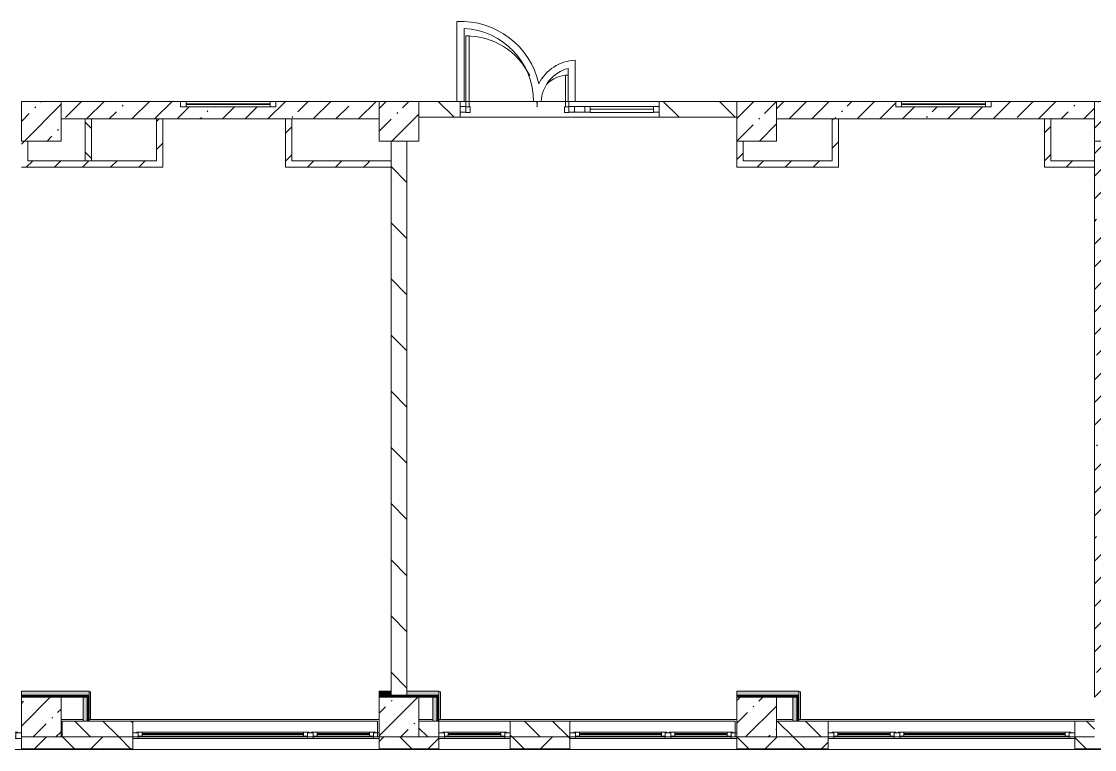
# Model space of a CAD drawing. Header units: millimetres. Extents: x 81566 to 292854, y -8553 to 29000.
# Drawn here: x 217754 to 231254, y -258 to 8906 of the extents above; entities that cross this region are included whole.
import ezdxf

# ---------------------------------------------------------------- set-up
doc = ezdxf.new("R2010")
doc.units = ezdxf.units.MM
for name, color, linetype, lineweight, true_color in [('A-DETL-GENF-4', 7, 'Continuous', 5, 0xaaaaaa), ('A-DOOR-4', 7, 'Continuous', 5, 0xaaaaaa), ('A-FLOR-1', 7, 'Continuous', 5, 0xaaaaaa), ('I-WALL-1', 7, 'Continuous', 5, 0xe7e7e7), ('I-WALL-2', 7, 'Continuous', 9, 0xe7e7e7), ('I-WALL-5', 7, 'Continuous', 5, 0x787878)]:
    doc.layers.add(name, color=color, linetype=linetype, lineweight=lineweight, true_color=true_color)
for name, color, linetype, lineweight in [('A-GLAZ-3', 7, 'Continuous', 5), ('A-GLAZ-CURT-2', 7, 'Continuous', 5), ('A-GLAZ-CWMG-2', 7, 'Continuous', 5), ('A-WALL', 7, 'Continuous', 9), ('A-WALL-4', 7, 'Continuous', 5), ('I-WALL-4', 7, 'Continuous', 5), ('S-COLS-1', 7, 'Continuous', 5)]:
    doc.layers.add(name, color=color, linetype=linetype, lineweight=lineweight)
pattern_1 = [(45, (165843.58, 0), (-176.7767, 176.7767), [])]
pattern_2 = [(45, (165843.6, 0), (-285.1231, 285.1231), []), (45, (166128.7, 0), (-285.1231, 285.1231), [504.031, -100.806, 16.764, -84.042])]
pattern_3 = [(135, (165843.6, 0), (-353.5534, -353.5534), [])]
pattern_4 = [(135, (165843.58, 0), (-176.7767, -176.7767), [])]
pattern_5 = [(45, (165843.6, 0), (-530.33, 530.33), []), (135, (165843.6, 0), (-530.33, -530.33), [])]

# ---------------------------------------------------------------- blocks, each defined once
blk = doc.blocks.new('BSC_Колонна _Прямоугольная - 500х500-V289-2_2_3_птичка')
at = {"layer": 'S-COLS-1'}
h = blk.add_hatch(dxfattribs=at)
h.set_pattern_fill('FP_75', color=256, style=0, pattern_type=2)
h.set_pattern_definition([(45, (-52160, -7650), (-285.123, 285.123), []), (45, (-51874.88, -7650), (-285.123, 285.123), [504.031, -100.806, 16.764, -84.042])])
h.paths.add_polyline_path([(250, -250), (250, 250), (-250, 250), (-250, -250)])
for p, q in [((250, 250), (-250, 250)), ((-250, 250), (-250, -250)), ((250, -250), (250, 250)), ((-250, -250), (250, -250))]:
    blk.add_line(p, q, dxfattribs=at)
blk = doc.blocks.new('BSC_Колонна _Прямоугольная - 500х500-V290-2_2_3_птичка')
at = {"layer": 'S-COLS-1'}
h = blk.add_hatch(dxfattribs=at)
h.set_pattern_fill('FP_76', color=256, style=0, pattern_type=2)
h.set_pattern_definition([(45, (-61160, -7650), (-285.1231, 285.1231), []), (45, (-60874.88, -7650), (-285.123, 285.123), [504.031, -100.806, 16.764, -84.042])])
h.paths.add_polyline_path([(250, -250), (250, 250), (-250, 250), (-250, -250)])
for p, q in [((250, 250), (-250, 250)), ((-250, 250), (-250, -250)), ((250, -250), (250, 250)), ((-250, -250), (250, -250))]:
    blk.add_line(p, q, dxfattribs=at)
blk = doc.blocks.new('BSC_Колонна _Прямоугольная - 500х500-V296-2_2_3_птичка')
at = {"layer": 'S-COLS-1'}
h = blk.add_hatch(dxfattribs=at)
h.set_pattern_fill('FP_82', color=256, style=0, pattern_type=2)
h.set_pattern_definition([(45, (-52160, -150), (-285.123, 285.123), []), (45, (-51874.88, -150), (-285.123, 285.123), [504.031, -100.806, 16.764, -84.042])])
h.paths.add_polyline_path([(183, -250), (250, -250), (250, 250), (-250, 250), (-250, -250)])
for p, q in [((250, 250), (-250, 250)), ((-250, 250), (-250, -250)), ((250, -250), (250, 250)), ((-250, -250), (250, -250))]:
    blk.add_line(p, q, dxfattribs=at)
blk = doc.blocks.new('BSC_Колонна _Прямоугольная - 500х500-V297-2_2_3_птичка')
at = {"layer": 'S-COLS-1'}
h = blk.add_hatch(dxfattribs=at)
h.set_pattern_fill('FP_83', color=256, style=0, pattern_type=2)
h.set_pattern_definition([(45, (-61160, -150), (-285.123, 285.123), []), (45, (-60874.88, -150), (-285.123, 285.123), [504.031, -100.806, 16.764, -84.042])])
h.paths.add_polyline_path([(-250, -250), (250, -250), (250, 250), (-250, 250), (-250, -50)])
for p, q in [((250, 250), (-250, 250)), ((-250, 250), (-250, -250)), ((250, -250), (250, 250)), ((-250, -250), (250, -250))]:
    blk.add_line(p, q, dxfattribs=at)
blk = doc.blocks.new('BSC_Колонна _Прямоугольная - 500х500-V301-2_2_3_птичка')
at = {"layer": 'S-COLS-1'}
h = blk.add_hatch(dxfattribs=at)
h.set_pattern_fill('FP_87', color=256, style=0, pattern_type=2)
h.set_pattern_definition([(45, (-65660, -7650), (-285.1231, 285.1231), []), (45, (-65374.88, -7650), (-285.1231, 285.1231), [504.031, -100.806, 16.764, -84.042])])
h.paths.add_polyline_path([(-30, -250), (250, -250), (250, 250), (-250, 250), (-250, -250), (-163, -250)])
for p, q in [((250, 250), (-250, 250)), ((-250, 250), (-250, -250)), ((250, -250), (250, 250)), ((-250, -250), (250, -250))]:
    blk.add_line(p, q, dxfattribs=at)
blk = doc.blocks.new('BSC_Колонна _Прямоугольная - 500х500-V319-2_2_3_птичка')
at = {"layer": 'S-COLS-1'}
h = blk.add_hatch(dxfattribs=at)
h.set_pattern_fill('FP_110', color=256, style=0, pattern_type=2)
h.set_pattern_definition([(45, (-56660, -150), (-285.123, 285.123), []), (45, (-56374.88, -150), (-285.123, 285.123), [504.031, -100.806, 16.764, -84.042])])
h.paths.add_polyline_path([(-250, -250), (250, -250), (250, 250), (-250, 250), (-250, -50)])
for p, q in [((250, 250), (-250, 250)), ((-250, 250), (-250, -250)), ((250, -250), (250, 250)), ((-250, -250), (250, -250))]:
    blk.add_line(p, q, dxfattribs=at)
blk = doc.blocks.new('BSC_Колонна _Прямоугольная - 500х500-V320-2_2_3_птичка')
at = {"layer": 'S-COLS-1'}
h = blk.add_hatch(dxfattribs=at)
h.set_pattern_fill('FP_111', color=256, style=0, pattern_type=2)
h.set_pattern_definition([(45, (-56660, -7650), (-285.123, 285.123), []), (45, (-56374.88, -7650), (-285.123, 285.123), [504.031, -100.806, 16.764, -84.042])])
h.paths.add_polyline_path([(250, -250), (250, 250), (-250, 250), (-250, -250), (241, -250)])
for p, q in [((250, 250), (-250, 250)), ((-250, 250), (-250, -250)), ((250, -250), (250, 250)), ((-250, -250), (250, -250))]:
    blk.add_line(p, q, dxfattribs=at)
blk = doc.blocks.new('120_Окно_СКБ_2Ст - 120_Окно_СКБ_2Ст 3100х2500 _мал_створка слева_-22446080-2_2_3_птичка')
at = {"layer": 'A-GLAZ-3'}
for p, q in [((-1550, -127), (-1550, -57)), ((-1550, -57), (-1480, -57)), ((1550, -57), (-1550, -57)), ((-1480, -127), (-1550, -127)), ((-1550, -127), (-1500, -127)), ((-1480, -127), (-1500, -127)), ((-1500, -127), (-1500, -137)), ((-1480, -57), (-1480, -127)), ((650, -87), (-1480, -87)), ((-1480, -87), (-1480, -127)), ((-1430, -137), (-1430, -87)), ((-1430, -107), (600, -107)), ((600, -117), (-1430, -117)), ((600, -137), (600, -87)), ((650, -127), (650, -57)), ((650, -57), (720, -57)), ((650, -127), (650, -87)), ((720, -127), (650, -127)), ((670, -127), (650, -127)), ((670, -127), (700, -127)), ((670, -137), (670, -127)), ((720, -127), (700, -127)), ((700, -127), (700, -137)), ((720, -57), (720, -127)), ((1480, -87), (720, -87)), ((720, -87), (720, -127)), ((770, -137), (770, -87)), ((770, -107), (1430, -107)), ((1430, -117), (770, -117)), ((1430, -137), (1430, -87)), ((1480, -127), (1480, -57)), ((1480, -57), (1550, -57)), ((1480, -127), (1480, -87)), ((1550, -127), (1480, -127)), ((1500, -127), (1480, -127)), ((1500, -127), (1550, -127)), ((1500, -137), (1500, -127)), ((1550, -57), (1550, -127)), ((-1500, -137), (670, -137)), ((670, -137), (-1500, -137)), ((700, -137), (1500, -137)), ((1500, -137), (700, -137))]:
    blk.add_line(p, q, dxfattribs=at)
blk = doc.blocks.new('120_Окно_СКБ_1Ст - 120_Окно_СКБ_1Ст 900х2500_h_-20664874-2_2_3_птичка')
at = {"layer": 'A-GLAZ-3'}
for p, q in [((-450, -127), (-450, -57)), ((-450, -57), (-380, -57)), ((450, -57), (-450, -57)), ((-380, -127), (-450, -127)), ((-450, -127), (-400, -127)), ((-380, -127), (-400, -127)), ((-400, -127), (-400, -137)), ((-380, -57), (-380, -127)), ((380, -87), (-380, -87)), ((-380, -87), (-380, -127)), ((-330, -137), (-330, -87)), ((-330, -107), (330, -107)), ((330, -117), (-330, -117)), ((330, -137), (330, -87)), ((380, -127), (380, -57)), ((380, -57), (450, -57)), ((380, -127), (380, -87)), ((450, -127), (380, -127)), ((400, -127), (380, -127)), ((400, -127), (450, -127)), ((400, -137), (400, -127)), ((450, -57), (450, -127)), ((-400, -137), (400, -137)), ((400, -137), (-400, -137))]:
    blk.add_line(p, q, dxfattribs=at)
blk = doc.blocks.new('120_Окно_СКБ_2Ст - 120_Окно_СКБ_2Ст 2100х2500 _мал створка СЛЕВА_-22446485-2_2_3_птичка')
at = {"layer": 'A-GLAZ-3'}
for p, q in [((-1050, -127), (-1050, -57)), ((-1050, -57), (-980, -57)), ((1050, -57), (-1050, -57)), ((-980, -127), (-1050, -127)), ((-1050, -127), (-1000, -127)), ((-980, -127), (-1000, -127)), ((-1000, -127), (-1000, -137)), ((-980, -57), (-980, -127)), ((-220, -87), (-980, -87)), ((-980, -87), (-980, -127)), ((-930, -137), (-930, -87)), ((-930, -107), (-270, -107)), ((-270, -117), (-930, -117)), ((-270, -137), (-270, -87)), ((-220, -127), (-220, -57)), ((-220, -57), (-150, -57)), ((-220, -127), (-220, -87)), ((-150, -127), (-220, -127)), ((-200, -127), (-220, -127)), ((-200, -127), (-170, -127)), ((-200, -137), (-200, -127)), ((-150, -127), (-170, -127)), ((-170, -127), (-170, -137)), ((-150, -57), (-150, -127)), ((980, -87), (-150, -87)), ((-150, -87), (-150, -127)), ((-100, -137), (-100, -87)), ((-100, -107), (930, -107)), ((930, -117), (-100, -117)), ((930, -137), (930, -87)), ((980, -127), (980, -57)), ((980, -57), (1050, -57)), ((980, -127), (980, -87)), ((1050, -127), (980, -127)), ((1000, -127), (980, -127)), ((1000, -127), (1050, -127)), ((1000, -137), (1000, -127)), ((1050, -57), (1050, -127)), ((-1000, -137), (-200, -137)), ((-200, -137), (-1000, -137)), ((-170, -137), (1000, -137)), ((1000, -137), (-170, -137))]:
    blk.add_line(p, q, dxfattribs=at)
blk = doc.blocks.new('120_Окно_СКБ_2Ст - 120_Окно_СКБ_2Ст 3100х2500 _мал_ створка слева-2_-V329-2_2_3_птичка')
at = {"layer": 'A-GLAZ-3'}
for p, q in [((-1550, -127), (-1550, -57)), ((-1550, -57), (-1480, -57)), ((1550, -57), (-1550, -57)), ((-1480, -127), (-1550, -127)), ((-1550, -127), (-1500, -127)), ((-1480, -127), (-1500, -127)), ((-1500, -127), (-1500, -137)), ((-1480, -57), (-1480, -127)), ((-720, -87), (-1480, -87)), ((-1480, -87), (-1480, -127)), ((-1430, -137), (-1430, -87)), ((-1430, -107), (-770, -107)), ((-770, -117), (-1430, -117)), ((-770, -137), (-770, -87)), ((-720, -127), (-720, -57)), ((-720, -57), (-650, -57)), ((-720, -127), (-720, -87)), ((-650, -127), (-720, -127)), ((-700, -127), (-720, -127)), ((-700, -127), (-670, -127)), ((-700, -137), (-700, -127)), ((-650, -127), (-670, -127)), ((-670, -127), (-670, -137)), ((-650, -57), (-650, -127)), ((1480, -87), (-650, -87)), ((-650, -87), (-650, -127)), ((-600, -137), (-600, -87)), ((-600, -107), (1430, -107)), ((1430, -117), (-600, -117)), ((1430, -137), (1430, -87)), ((1480, -127), (1480, -57)), ((1480, -57), (1550, -57)), ((1480, -127), (1480, -87)), ((1550, -127), (1480, -127)), ((1500, -127), (1480, -127)), ((1500, -127), (1550, -127)), ((1500, -137), (1500, -127)), ((1550, -57), (1550, -127)), ((-1500, -137), (-700, -137)), ((-700, -137), (-1500, -137)), ((-670, -137), (1500, -137)), ((1500, -137), (-670, -137))]:
    blk.add_line(p, q, dxfattribs=at)
blk = doc.blocks.new('120_Окно_СКБ_2Ст - 120_Окно_СКБ_2Ст 3100х2500 _мал_ створка слева-2_-V330-2_2_3_птичка')
at = {"layer": 'A-GLAZ-3'}
for p, q in [((-1550, -127), (-1550, -57)), ((-1550, -57), (-1480, -57)), ((1550, -57), (-1550, -57)), ((-1480, -127), (-1550, -127)), ((-1550, -127), (-1500, -127)), ((-1480, -127), (-1500, -127)), ((-1500, -127), (-1500, -137)), ((-1480, -57), (-1480, -127)), ((-720, -87), (-1480, -87)), ((-1480, -87), (-1480, -127)), ((-1430, -137), (-1430, -87)), ((-1430, -107), (-770, -107)), ((-770, -117), (-1430, -117)), ((-770, -137), (-770, -87)), ((-720, -127), (-720, -57)), ((-720, -57), (-650, -57)), ((-720, -127), (-720, -87)), ((-650, -127), (-720, -127)), ((-700, -127), (-720, -127)), ((-700, -127), (-670, -127)), ((-700, -137), (-700, -127)), ((-650, -127), (-670, -127)), ((-670, -127), (-670, -137)), ((-650, -57), (-650, -127)), ((1480, -87), (-650, -87)), ((-650, -87), (-650, -127)), ((-600, -137), (-600, -87)), ((-600, -107), (1430, -107)), ((1430, -117), (-600, -117)), ((1430, -137), (1430, -87)), ((1480, -127), (1480, -57)), ((1480, -57), (1550, -57)), ((1480, -127), (1480, -87)), ((1550, -127), (1480, -127)), ((1500, -127), (1480, -127)), ((1500, -127), (1550, -127)), ((1500, -137), (1500, -127)), ((1550, -57), (1550, -127)), ((-1500, -137), (-700, -137)), ((-700, -137), (-1500, -137)), ((-670, -137), (1500, -137)), ((1500, -137), (-670, -137))]:
    blk.add_line(p, q, dxfattribs=at)
blk = doc.blocks.new('120_Окно_СКБ_1Ст - 120_Окно_СКБ_1Ст 400х1200 EI30-24228621-2_2_3_птичка')
at = {"layer": 'A-GLAZ-3'}
for p, q in [((-600, 40), (-600, 110)), ((-600, 110), (-530, 110)), ((600, 110), (-600, 110)), ((-530, 40), (-600, 40)), ((-600, 40), (600, 40)), ((-530, 110), (-530, 40)), ((530, 80), (-530, 80)), ((530, 70), (-530, 70)), ((530, 40), (530, 110)), ((530, 110), (600, 110)), ((600, 40), (530, 40)), ((600, 110), (600, 40))]:
    blk.add_line(p, q, dxfattribs=at)
blk = doc.blocks.new('Прямоугольный импост - 50 x 70 мм-31700031-2_2_3_птичка')
at = {"layer": 'A-GLAZ-CWMG-2'}
for p, q in [((-70, 35), (0, 35)), ((-70, -35), (-70, 35)), ((0, 35), (0, -35)), ((0, -35), (-70, -35))]:
    blk.add_line(p, q, dxfattribs=at)
blk = doc.blocks.new('Дверь_Витражная_остекление_ - ДВН_ДАО_Главный вход_1200 в свету-V445-2_2_3_птичка')
at = {"layer": 'A-DETL-GENF-4'}
for p, q in [((-607, 925), (-647, 925)), ((-647, 925), (-647, 35)), ((-607, 30), (-607, 925)), ((639, 430), (607, 430)), ((607, 430), (607, 30)), ((-647, 30), (-607, 30)), ((-592, 30), (-647, 30)), ((-592, -40), (-592, 30)), ((592, -40), (592, 30)), ((592, 30), (647, 30)), ((607, 30), (647, 30)), ((647, 35), (647, 100)), ((-647, -40), (-592, -40)), ((647, -40), (592, -40))]:
    blk.add_line(p, q, dxfattribs=at)
at = {"layer": 'A-DOOR-4'}
for p, q in [((-647, 925), (-647, 35)), ((647, 100), (647, 35))]:
    blk.add_line(p, q, dxfattribs=at)
for centre, radius, start, end in [((-647, 30), 895, 26.2405, 90), ((647, 30), 400, 91.3229, 133.9937), ((-647, 30), 895, 360, 4.3606), ((647, 30), 400, 170.1518, 180)]:
    blk.add_arc(centre, radius, start, end, dxfattribs=at)
blk = doc.blocks.new('Системная панель - Стемалит - 40мм-32257327-2_2_3_птичка')
at = {"layer": 'A-GLAZ-CURT-2'}
for p, q in [((65, 35), (-65, 35)), ((-65, 35), (-65, -35)), ((65, -35), (65, 35)), ((-65, -35), (65, -35))]:
    blk.add_line(p, q, dxfattribs=at)
blk = doc.blocks.new('Прямоугольный импост - 50 x 70 мм-31687886-2_2_3_птичка')
at = {"layer": 'A-GLAZ-CWMG-2'}
for p, q in [((-35, 35), (35, 35)), ((-35, -35), (-35, 35)), ((35, 35), (35, -35)), ((35, -35), (-35, -35))]:
    blk.add_line(p, q, dxfattribs=at)
blk = doc.blocks.new('Прямоугольный импост - 50 x 70 мм-31701779-2_2_3_птичка')
at = {"layer": 'A-GLAZ-CWMG-2'}
for p, q in [((0, 35), (-70, 35)), ((-70, 35), (-70, -35)), ((0, -35), (0, 35)), ((-70, -35), (0, -35))]:
    blk.add_line(p, q, dxfattribs=at)
blk = doc.blocks.new('Системная панель - Стекло - 40мм-V446-2_2_3_птичка')
at = {"layer": 'A-GLAZ-CURT-2'}
for p, q in [((397.5, 0), (-397.5, 0)), ((-397.5, 0), (-397.5, -40)), ((397.5, -40), (397.5, 0)), ((-397.5, -40), (397.5, -40))]:
    blk.add_line(p, q, dxfattribs=at)
blk = doc.blocks.new('Прямоугольный импост - 50 x 70 мм-31702100-2_2_3_птичка')
at = {"layer": 'A-GLAZ-CWMG-2'}
for p, q in [((-35, 35), (35, 35)), ((-35, -35), (-35, 35)), ((35, 35), (35, -35)), ((35, -35), (-35, -35))]:
    blk.add_line(p, q, dxfattribs=at)
blk = doc.blocks.new('Прямоугольный импост - 50 x 70 мм-31720914-2_2_3_птичка')
at = {"layer": 'A-GLAZ-CWMG-2'}
blk.add_line((6460, 7920), (5665, 7920), dxfattribs=at)

msp = doc.modelspace()

# ---------------------------------------------------------------- hatches: boundary and pattern name
at = {"layer": 'A-WALL-4'}
h = msp.add_hatch(dxfattribs=at)
h.set_pattern_fill('FP_100', color=256, style=0, pattern_type=2)
h.set_pattern_definition(pattern_4)
h.paths.add_polyline_path([(219098.5, -100), (219153.6, -100), (219153.6, 100), (218263.6, 100), (218263.6, -100)])
h = msp.add_hatch(dxfattribs=at)
h.set_pattern_fill('FP_100', color=256, style=0, pattern_type=2)
h.set_pattern_definition(pattern_4)
h.paths.add_polyline_path([(222753.6, -100), (223003.6, -100), (223003.6, 100), (222753.6, 100)])
h.paths.add_polyline_path([(224653.6, -100), (224653.6, 100), (223903.6, 100), (223903.6, -100), (224567.8, -100)])
h = msp.add_hatch(dxfattribs=at)
h.set_pattern_fill('FP_100', color=256, style=0, pattern_type=2)
h.set_pattern_definition(pattern_4)
h.paths.add_polyline_path([(231144.5, -100), (231253.6, -100), (231253.6, 100), (231003.6, 100), (231003.6, -100), (231138.9, -100)])
h.paths.add_polyline_path([(227302.5, -100), (227903.6, -100), (227903.6, 100), (227253.6, 100), (227253.6, -100)])
h = msp.add_hatch(dxfattribs=at)
h.set_pattern_fill('FP_101', color=256, style=0, pattern_type=2)
h.set_pattern_definition([(45, (165843.6, 0), (-353.5534, 353.5534), []), (135, (165843.6, 0), (-353.5534, -353.5534), [])])
h.paths.add_polyline_path([(241431.6, -250), (241543.6, -250), (241543.6, -100), (237403.6, -100), (237403.6, -250), (241323.6, -250)])
h.paths.add_polyline_path([(236503.6, -250), (236503.6, -100), (232903.6, -100), (232903.6, -250), (235506.5, -250)])
h.paths.add_polyline_path([(227302.5, -250), (227903.6, -250), (227903.6, -100), (226753.6, -100), (226753.6, -250)])
h.paths.add_polyline_path([(224653.6, -250), (224653.6, -100), (223903.6, -100), (223903.6, -250), (224567.8, -250)])
h.paths.add_polyline_path([(231003.6, -250), (232003.6, -250), (232003.6, -100), (231003.6, -100), (231003.6, -236)])
h.paths.add_polyline_path([(223003.6, -250), (223003.6, -100), (222253.6, -100), (222253.6, -250), (222744.7, -250)])
h.paths.add_polyline_path([(214653.6, -250), (214653.6, -100), (213253.6, -100), (213253.6, -250), (214540.7, -250)])
h.paths.add_polyline_path([(217753.6, -250), (219153.6, -250), (219153.6, -100), (217753.6, -100), (217753.6, -208.4)])
h.paths.add_polyline_path([(211153.6, -250), (211153.6, -100), (210779.9, -100), (210779.9, -250)])
h.paths.add_polyline_path([(209879.9, -250), (209879.9, -100), (208503.6, -100), (208503.6, -250), (209071.3, -250)])
h.paths.add_polyline_path([(205403.6, -250), (205403.6, -100), (203833.6, -100), (203833.6, -250), (204513.5, -250)])
h.paths.add_polyline_path([(201733.6, -250), (201733.6, -100), (200613.6, -100), (200613.6, -250), (201323.1, -250)])
h.paths.add_polyline_path([(199713.6, -250), (199713.6, -100), (198853.6, -100), (198853.6, -250), (199044.2, -250)])
h.paths.add_polyline_path([(196753.6, -250), (196753.6, -100), (195053.3, -100), (195053.3, -250), (196309.5, -250)])
h.paths.add_polyline_path([(187453.6, -250), (188553.6, -250), (188553.6, -100), (187453.6, -100), (187453.6, -145.3)])
h.paths.add_polyline_path([(192253.3, -250), (192253.3, -100), (190653.6, -100), (190653.6, -250), (192207.5, -250)])
h.paths.add_polyline_path([(182180.4, -250), (183103.6, -250), (183103.6, -100), (181953.6, -100), (181953.6, -250)])
h.paths.add_polyline_path([(184003.6, -250), (184653.6, -250), (184653.6, -100), (184003.6, -100), (184003.6, -138.1)])
h.paths.add_polyline_path([(165733.6, -250), (169573.6, -250), (169573.6, -100), (165583.6, -100), (165583.6, -250)])
h.paths.add_polyline_path([(170473.6, -250), (174403.6, -250), (174403.6, -100), (170473.6, -100), (170473.6, -109.9)])
h.paths.add_polyline_path([(178853.6, -250), (178853.6, -100), (177503.6, -100), (177503.6, -250), (178078.4, -250)])
at = {"layer": 'I-WALL-1'}
for points in [[(222254.1, 425), (222403.6, 425), (222403.6, 475), (222253.6, 475), (222253.6, 425)], [(218572.6, 100), (218578.6, 100), (218578.6, 400), (218528.6, 400), (218528.6, 100)]]:
    msp.add_hatch(color=256, dxfattribs=at).paths.add_polyline_path(points)
at = {"layer": 'I-WALL-2'}
for points in [[(218186.9, 425), (218603.6, 425), (218603.6, 475), (217753.6, 470), (217753.6, 425)], [(223003.6, 425), (223003.6, 475), (222603.6, 470), (222603.6, 425), (222991.1, 425)], [(227533.6, 425), (227533.6, 475), (226753.6, 470), (226753.6, 425), (227302.5, 425)], [(222928.6, 100), (222978.6, 100), (222978.6, 400), (222928.6, 400), (222928.6, 120)], [(227508.6, 100), (227508.6, 400), (227458.6, 400), (227458.6, 100)]]:
    msp.add_hatch(color=256, dxfattribs=at).paths.add_polyline_path(points)
at = {"layer": 'I-WALL-4'}
h = msp.add_hatch(dxfattribs=at)
h.set_pattern_fill('FP_97', color=256, style=0, pattern_type=2)
h.set_pattern_definition(pattern_2)
h.paths.add_polyline_path([(219533.6, 7680), (222253.6, 7680), (222253.6, 7900), (220953.6, 7900), (220953.6, 7830), (219753.6, 7830), (219753.6, 7900), (218253.6, 7900), (218253.6, 7680), (219453.6, 7680)])
h = msp.add_hatch(dxfattribs=at)
h.set_pattern_fill('FP_99', color=256, style=0, pattern_type=2)
h.set_pattern_definition(pattern_3)
h.paths.add_polyline_path([(225774.6, 7700), (226753.6, 7700), (226753.6, 7900), (225774.6, 7900), (225774.6, 7856.3)])
h.paths.add_polyline_path([(222753.6, 7700), (223274.6, 7700), (223274.6, 7900), (222753.6, 7900)])
h = msp.add_hatch(dxfattribs=at)
h.set_pattern_fill('FP_97', color=256, style=0, pattern_type=2)
h.set_pattern_definition(pattern_2)
h.paths.add_polyline_path([(228033.6, 7680), (231253.6, 7680), (231253.6, 7900), (229953.6, 7900), (229953.6, 7830), (228753.6, 7830), (228753.6, 7900), (227253.6, 7900), (227253.6, 7680), (227953.6, 7680)])
h = msp.add_hatch(dxfattribs=at)
h.set_pattern_fill('FP_102', color=256, style=0, pattern_type=2)
h.set_pattern_definition(pattern_1)
h.paths.add_polyline_path([(219533.6, 7070), (219533.6, 7680), (219453.6, 7680), (219453.6, 7070)])
h = msp.add_hatch(dxfattribs=at)
h.set_pattern_fill('FP_102', color=256, style=0, pattern_type=2)
h.set_pattern_definition(pattern_1)
h.paths.add_polyline_path([(221153.6, 7070), (221153.6, 7680), (221073.6, 7680), (221073.6, 7070)])
h = msp.add_hatch(dxfattribs=at)
h.set_pattern_fill('FP_102', color=256, style=0, pattern_type=2)
h.set_pattern_definition(pattern_1)
h.paths.add_polyline_path([(227989.5, 7150), (228033.6, 7150), (228033.6, 7680), (227953.6, 7674.5), (227953.6, 7150)])
h = msp.add_hatch(dxfattribs=at)
h.set_pattern_fill('FP_102', color=256, style=0, pattern_type=2)
h.set_pattern_definition(pattern_1)
h.paths.add_polyline_path([(230703.6, 7070), (230703.6, 7680), (230623.6, 7680), (230623.6, 7070), (230644.2, 7070)])
h = msp.add_hatch(dxfattribs=at)
h.set_pattern_fill('FP_102', color=256, style=0, pattern_type=2)
h.set_pattern_definition(pattern_1)
h.paths.add_polyline_path([(217753.6, 7150), (217833.6, 7150), (217833.6, 7400), (217753.6, 7400)])
h = msp.add_hatch(dxfattribs=at)
h.set_pattern_fill('FP_99', color=256, style=0, pattern_type=2)
h.set_pattern_definition(pattern_3)
h.paths.add_polyline_path([(222603.6, 425), (222603.6, 7400), (222403.6, 7400), (222403.6, 425)])
h = msp.add_hatch(dxfattribs=at)
h.set_pattern_fill('FP_102', color=256, style=0, pattern_type=2)
h.set_pattern_definition(pattern_1)
h.paths.add_polyline_path([(226753.6, 7150), (226833.6, 7150), (226833.6, 7400), (226753.6, 7400)])
h = msp.add_hatch(dxfattribs=at)
h.set_pattern_fill('FP_97', color=256, style=0, pattern_type=2)
h.set_pattern_definition(pattern_2)
h.paths.add_polyline_path([(231425.6, 400), (231473.6, 400), (231473.6, 7400), (231253.6, 7400), (231253.6, 400), (231417.2, 400)])
h = msp.add_hatch(dxfattribs=at)
h.set_pattern_fill('FP_102', color=256, style=0, pattern_type=2)
h.set_pattern_definition(pattern_1)
h.paths.add_polyline_path([(219453.6, 7070), (219453.6, 7150), (217753.6, 7150), (217753.6, 7070), (218623.6, 7070)])
h = msp.add_hatch(dxfattribs=at)
h.set_pattern_fill('FP_102', color=256, style=0, pattern_type=2)
h.set_pattern_definition(pattern_1)
h.paths.add_polyline_path([(222102.1, 7070), (222102.1, 7150), (221153.6, 7150), (221153.6, 7070)])
h = msp.add_hatch(dxfattribs=at)
h.set_pattern_fill('FP_102', color=256, style=0, pattern_type=2)
h.set_pattern_definition(pattern_1)
h.paths.add_polyline_path([(222102.1, 7070), (222403.6, 7070), (222401.2, 7150), (222102.1, 7150)])
h = msp.add_hatch(dxfattribs=at)
h.set_pattern_fill('FP_102', color=256, style=0, pattern_type=2)
h.set_pattern_definition(pattern_1)
h.paths.add_polyline_path([(228033.6, 7070), (228033.6, 7150), (226753.6, 7150), (226753.6, 7070), (227553.6, 7070)])
h = msp.add_hatch(dxfattribs=at)
h.set_pattern_fill('FP_102', color=256, style=0, pattern_type=2)
h.set_pattern_definition(pattern_1)
h.paths.add_polyline_path([(230834.4, 7070), (231253.6, 7070), (231251.1, 7150), (230703.6, 7150), (230703.6, 7070)])
h = msp.add_hatch(dxfattribs=at)
h.set_pattern_fill('FP_171', color=256, style=0, pattern_type=2)
h.set_pattern_definition(pattern_5)
h.paths.add_polyline_path([(218578.6, 412.5), (218603.6, 415), (218603.6, 425), (217753.6, 425), (217753.6, 412.5), (218528.6, 412.5)])
h = msp.add_hatch(dxfattribs=at)
h.set_pattern_fill('FP_171', color=256, style=0, pattern_type=2)
h.set_pattern_definition(pattern_5)
h.paths.add_polyline_path([(218578.6, 400), (218591.1, 400), (218591.1, 412.5), (217753.6, 412.5), (217753.6, 400), (218528.6, 400)])
h = msp.add_hatch(dxfattribs=at)
h.set_pattern_fill('FP_171', color=256, style=0, pattern_type=2)
h.set_pattern_definition(pattern_5)
h.paths.add_polyline_path([(218591.1, 100), (218603.6, 100), (218603.6, 412.5), (218591.1, 412.5), (218591.1, 120)])
h = msp.add_hatch(dxfattribs=at)
h.set_pattern_fill('FP_171', color=256, style=0, pattern_type=2)
h.set_pattern_definition(pattern_5)
h.paths.add_polyline_path([(222253.6, 412.5), (222403.6, 412.5), (222403.6, 425), (222253.6, 425)])
h = msp.add_hatch(dxfattribs=at)
h.set_pattern_fill('FP_171', color=256, style=0, pattern_type=2)
h.set_pattern_definition(pattern_5)
h.paths.add_polyline_path([(222403.6, 400), (222403.6, 412.5), (222253.6, 412.5), (222253.6, 400)])
h = msp.add_hatch(dxfattribs=at)
h.set_pattern_fill('FP_171', color=256, style=0, pattern_type=2)
h.set_pattern_definition(pattern_5)
h.paths.add_polyline_path([(222928.6, 412.5), (222991.1, 412.5), (222990.6, 425), (222403.6, 425), (222403.6, 412.5), (222753.6, 412.5)])
h = msp.add_hatch(dxfattribs=at)
h.set_pattern_fill('FP_171', color=256, style=0, pattern_type=2)
h.set_pattern_definition(pattern_5)
h.paths.add_polyline_path([(222403.6, 400), (222978.6, 400), (222978.1, 412.5), (222403.6, 412.5), (222403.6, 404.8)])
h = msp.add_hatch(dxfattribs=at)
h.set_pattern_fill('FP_171', color=256, style=0, pattern_type=2)
h.set_pattern_definition(pattern_5)
h.paths.add_polyline_path([(222991.1, 100), (222991.1, 412.5), (222978.6, 412.5), (222978.6, 100)])
h = msp.add_hatch(dxfattribs=at)
h.set_pattern_fill('FP_171', color=256, style=0, pattern_type=2)
h.set_pattern_definition(pattern_5)
h.paths.add_polyline_path([(223003.6, 100), (223003.6, 425), (222991.1, 425), (222991.1, 100)])
h = msp.add_hatch(dxfattribs=at)
h.set_pattern_fill('FP_171', color=256, style=0, pattern_type=2)
h.set_pattern_definition(pattern_5)
h.paths.add_polyline_path([(227533.6, 412.5), (227533.6, 425), (226753.6, 425), (226753.6, 412.5), (227521.1, 412.5)])
h = msp.add_hatch(dxfattribs=at)
h.set_pattern_fill('FP_171', color=256, style=0, pattern_type=2)
h.set_pattern_definition(pattern_5)
h.paths.add_polyline_path([(227458.6, 400), (227521.1, 400), (227521.1, 412.5), (226753.6, 412.5), (226753.6, 400), (227302.5, 400)])
h = msp.add_hatch(dxfattribs=at)
h.set_pattern_fill('FP_171', color=256, style=0, pattern_type=2)
h.set_pattern_definition(pattern_5)
h.paths.add_polyline_path([(227521.1, 100), (227533.6, 100), (227533.6, 412.5), (227521.1, 412.5), (227521.1, 120)])
h = msp.add_hatch(dxfattribs=at)
h.set_pattern_fill('FP_171', color=256, style=0, pattern_type=2)
h.set_pattern_definition(pattern_5)
h.paths.add_polyline_path([(218578.6, 100), (218591.1, 100), (218591.1, 400), (218578.6, 399.2), (218578.6, 120)])
h = msp.add_hatch(dxfattribs=at)
h.set_pattern_fill('FP_171', color=256, style=0, pattern_type=2)
h.set_pattern_definition(pattern_5)
h.paths.add_polyline_path([(227508.6, 100), (227521.1, 100), (227521.1, 400), (227508.6, 400), (227508.6, 120)])
at = {"layer": 'I-WALL-5'}
h = msp.add_hatch(dxfattribs=at)
h.set_pattern_fill('FP_105', color=256, style=0, pattern_type=2)
h.set_pattern_definition([(135, (165843.6, 0), (-377.171, -377.171), [533.4, -88.9, 17.78, -88.9]), (135, (165843.6, 376.94), (-377.171, -377.171), []), (50, (165843.6, 0), (637.6445, -55.7866), [66.675, -733.425]), (355, (165843.6, 0), (-123.3494, 668.699), [53.34, -586.74]), (100.451, (165896.7, -4.65), (514.299, 612.908), [56.665, -623.315]), (46.184, (165843.6, 177.8), (948.776, -147.15), [100.012, -1100.137]), (96.636, (165922.65, 165.5), (830.909, 865.997), [84.998, -934.973]), (351.184, (165843.6, 177.8), (830.918, 865.988), [80.01, -880.11]), (21, (165932.5, 133.35), (530.6506, -357.9283), [66.675, -733.425]), (326, (165932.5, 133.35), (216.308, 644.6585), [53.34, -586.74]), (71.451, (165976.7, 103.5), (746.9596, 286.724), [56.665, -623.315]), (37.5, (165843.58, 0), (10.8105, 295.9426), [16.764, -562.864, 16.764, -578.866, -588.962]), (37.5, (165843.58, 0), (10.8105, 295.9426), [-1175.258, 16.764, -572.198]), (7.5, (165843.58, 0), (233.8692, 350.6318), [16.764, -322.834, 16.764, -549.529, -224.472]), (7.5, (165843.58, 0), (233.8692, 350.6318), [-905.891, 16.764, -207.708]), (327.5, (165645.34, 0), (474.5678, -20.0513), [16.764, -205.486, 16.764, -676.656, -920.115]), (327.5, (165645.34, 0), (474.5678, -20.0513), [-915.67, 16.764, -903.351]), (317.5, (165556.44, 0), (518.4522, 88.9934), [16.764, -272.161, 16.764, -443.738, -653.415]), (317.5, (165556.44, 0), (518.4522, 88.9934), [-749.427, 16.764, -636.651])])
h.paths.add_polyline_path([(218633.6, 7150), (218633.6, 7680), (218553.6, 7680), (218553.6, 7150), (218623.6, 7150)])

# ---------------------------------------------------------------- linework, layer by layer
at = {"layer": 'A-FLOR-1'}
for p, q in [((223231.7, 8904.6), (223231.7, 7900)), ((223321.7, 7897), (223321.7, 8815.2)), ((224720.6, 7900), (224720.6, 8418.4)), ((224630.6, 8314.2), (224630.6, 7900)), ((223274.6, 7897), (223321.7, 7897)), ((223321.7, 7900), (224194, 7900)), ((224194.1, 7897), (224292.1, 7897)), ((224292.5, 7900), (225774.6, 7900)), ((225774.6, 7900), (224720.6, 7900)), ((218603.6, 470), (218623.6, 470)), ((218623.6, 470), (218623.6, 120)), ((223003.6, 470), (223023.6, 470)), ((223023.6, 470), (223023.6, 120)), ((227533.6, 470), (227553.6, 470)), ((227553.6, 470), (227553.6, 120))]:
    msp.add_line(p, q, dxfattribs=at)
for centre, radius, start, end in [((223284.2, 7906), 1000, 12.44956, 93.01125), ((223284.2, 7906), 910, 359.43333, 87.64026), ((224745.6, 7875), 544, 92.63401, 153.04618), ((224745.6, 7875), 454, 104.67311, 177.22246)]:
    msp.add_arc(centre, radius, start, end, dxfattribs=at)
at = {"layer": 'A-WALL'}
for p, q in [((219533.6, 7680), (219453.6, 7680)), ((221153.6, 7680), (221073.6, 7680)), ((228033.6, 7680), (227953.6, 7680)), ((230703.6, 7680), (230623.6, 7680)), ((218553.6, 7150), (218633.6, 7150)), ((222403.6, 7070), (222403.6, 7150)), ((231253.6, 7070), (231253.6, 7150)), ((218603.6, 425), (217753.6, 425)), ((218591.1, 412.5), (217753.6, 412.5)), ((218591.1, 100), (218591.1, 412.5)), ((223003.6, 425), (222253.6, 425)), ((222991.1, 412.5), (222253.6, 412.5)), ((222403.6, 425), (222403.6, 475)), ((222603.6, 475), (222603.6, 425)), ((222991.1, 412.5), (222991.1, 100)), ((227533.6, 425), (226753.6, 425)), ((227521.1, 412.5), (226753.6, 412.5)), ((227521.1, 412.5), (227521.1, 100)), ((218578.6, 400), (218528.6, 400)), ((218578.6, 100), (218578.6, 400)), ((222928.6, 400), (222978.6, 400)), ((222978.6, 400), (222978.6, 100)), ((227508.6, 400), (227458.6, 400)), ((227508.6, 400), (227508.6, 100)), ((218263.6, -100), (219153.6, -100)), ((222753.6, -100), (223003.6, -100)), ((223903.6, -100), (224653.6, -100)), ((227253.6, -100), (227903.6, -100)), ((231003.6, -100), (231253.6, -100)), ((217753.6, -250), (219153.6, -250)), ((217753.6, -253), (219153.6, -253)), ((222253.6, -250), (223003.6, -250)), ((222253.6, -253), (223003.6, -253)), ((223903.6, -250), (224653.6, -250)), ((223903.6, -253), (224653.6, -253)), ((226753.6, -250), (227903.6, -250)), ((226753.6, -253), (227903.6, -253)), ((231003.6, -250), (232003.6, -250)), ((231003.6, -253), (232003.6, -253))]:
    msp.add_line(p, q, dxfattribs=at)
at = {"layer": 'A-WALL-4'}
for p, q in [((218263.6, 100), (218263.6, -100)), ((218263.6, 100), (222233.6, 100)), ((219153.6, -258), (219153.6, 100)), ((222233.6, -100), (222233.6, 100)), ((222753.6, 100), (226733.6, 100)), ((223003.6, -258), (223003.6, 100)), ((223903.6, 100), (223903.6, -258)), ((224653.6, -258), (224653.6, 100)), ((226733.6, -100), (226733.6, 100)), ((227253.6, 100), (231253.6, 100)), ((227903.6, -258), (227903.6, 100)), ((231003.6, 100), (231003.6, -258)), ((217753.6, -100), (217753.6, -258)), ((218253.6, -100), (218263.6, -100)), ((222253.6, -100), (222253.6, -258)), ((226753.6, -100), (226753.6, -258)), ((227903.6, -100), (231253.6, -100)), ((223903.6, -258), (190653.6, -258)), ((232003.6, -258), (223903.6, -258))]:
    msp.add_line(p, q, dxfattribs=at)
at = {"layer": 'I-WALL-4'}
for p, q in [((219753.6, 7900), (218253.6, 7900)), ((222253.6, 7900), (220953.6, 7900)), ((223274.6, 7900), (222753.6, 7900)), ((223274.6, 7700), (223274.6, 7900)), ((223321.7, 7900), (224194, 7900)), ((224292.5, 7900), (224630.6, 7900)), ((225774.6, 7900), (225774.6, 7700)), ((225774.6, 7900), (226753.6, 7900)), ((228753.6, 7900), (227253.6, 7900)), ((231253.6, 7900), (229953.6, 7900)), ((226753.6, 7700), (222753.6, 7700)), ((218253.6, 7680), (219453.6, 7680)), ((218553.6, 7680), (218553.6, 7150)), ((218633.6, 7150), (218633.6, 7680)), ((219453.6, 7680), (219453.6, 7150)), ((219533.6, 7070), (219533.6, 7680)), ((219533.6, 7680), (221073.6, 7680)), ((221073.6, 7680), (221073.6, 7070)), ((221153.6, 7150), (221153.6, 7680)), ((221153.6, 7680), (222253.6, 7680)), ((227253.6, 7680), (227953.6, 7680)), ((227953.6, 7680), (227953.6, 7150)), ((228033.6, 7070), (228033.6, 7680)), ((228033.6, 7680), (230623.6, 7680)), ((230623.6, 7680), (230623.6, 7070)), ((230703.6, 7150), (230703.6, 7680)), ((230703.6, 7680), (231253.6, 7680)), ((217833.6, 7150), (217833.6, 7400)), ((222403.6, 7400), (222403.6, 7150)), ((222603.6, 475), (222603.6, 7400)), ((226753.6, 7400), (226753.6, 7070)), ((226833.6, 7150), (226833.6, 7400)), ((231253.6, 7400), (231253.6, 7150)), ((217753.6, 7070), (219533.6, 7070)), ((218553.6, 7150), (217833.6, 7150)), ((219453.6, 7150), (218633.6, 7150)), ((221073.6, 7070), (222403.6, 7070)), ((222403.6, 7150), (221153.6, 7150)), ((222403.6, 7070), (222403.6, 475)), ((226753.6, 7070), (228033.6, 7070)), ((227953.6, 7150), (226833.6, 7150)), ((230623.6, 7070), (231253.6, 7070)), ((231253.6, 7150), (230703.6, 7150)), ((231253.6, 7070), (231253.6, 400)), ((218603.6, 475), (217753.6, 475)), ((217753.6, 475), (217753.6, 400)), ((218603.6, 100), (218603.6, 475)), ((222403.6, 475), (222253.6, 475)), ((222253.6, 475), (222253.6, 400)), ((223003.6, 475), (222603.6, 475)), ((223003.6, 100), (223003.6, 475)), ((227533.6, 475), (226753.6, 475)), ((226753.6, 475), (226753.6, 400)), ((227533.6, 100), (227533.6, 475)), ((218253.6, 400), (218528.6, 400)), ((218528.6, 400), (218528.6, 100)), ((222753.6, 400), (222928.6, 400)), ((222928.6, 400), (222928.6, 100)), ((227253.6, 400), (227458.6, 400)), ((227458.6, 400), (227458.6, 100)), ((218253.6, 120), (218528.6, 120)), ((218602.7, 120), (222253.6, 120)), ((222753.6, 120), (222928.6, 120)), ((223002.8, 120), (226753.6, 120)), ((227253.6, 120), (227458.6, 120)), ((227532.7, 120), (231253.6, 120)), ((222253.6, -100), (219153.6, -100)), ((223903.6, -100), (223003.6, -100)), ((226753.6, -100), (224653.6, -100))]:
    msp.add_line(p, q, dxfattribs=at)

# ---------------------------------------------------------------- block references
at = {"layer": 'A-DOOR-4'}
msp.add_blockref('Дверь_Витражная_остекление_ - ДВН_ДАО_Главный вход_1200 в свету-V445-2_2_3_птичка', (223992.1, 7800), dxfattribs=at)
at = {"layer": 'A-GLAZ-3'}
for p in [(220353.6, 7790), (229353.6, 7790)]:
    msp.add_blockref('120_Окно_СКБ_1Ст - 120_Окно_СКБ_1Ст 400х1200 EI30-24228621-2_2_3_птичка', p, dxfattribs=at)
at = {"layer": 'A-GLAZ-3', "rotation": 180}
for name, p in [('120_Окно_СКБ_2Ст - 120_Окно_СКБ_2Ст 3100х2500 _мал_ створка слева-2_-V329-2_2_3_птичка', (216203.6, -175)), ('120_Окно_СКБ_2Ст - 120_Окно_СКБ_2Ст 3100х2500 _мал_ створка слева-2_-V330-2_2_3_птичка', (220703.6, -175)), ('120_Окно_СКБ_1Ст - 120_Окно_СКБ_1Ст 900х2500_h_-20664874-2_2_3_птичка', (223453.6, -175)), ('120_Окно_СКБ_2Ст - 120_Окно_СКБ_2Ст 2100х2500 _мал створка СЛЕВА_-22446485-2_2_3_птичка', (225703.6, -175)), ('120_Окно_СКБ_2Ст - 120_Окно_СКБ_2Ст 3100х2500 _мал_створка слева_-22446080-2_2_3_птичка', (229453.6, -175))]:
    msp.add_blockref(name, p, dxfattribs=at)
at = {"layer": 'A-GLAZ-CURT-2'}
for name, p in [('Системная панель - Стемалит - 40мм-32257327-2_2_3_птичка', (224774.6, 7800)), ('Системная панель - Стекло - 40мм-V446-2_2_3_птичка', (225307.1, 7800))]:
    msp.add_blockref(name, p, dxfattribs=at)
at = {"layer": 'A-GLAZ-CWMG-2', "rotation": 180}
msp.add_blockref('Прямоугольный импост - 50 x 70 мм-31701779-2_2_3_птичка', (223274.6, 7800), dxfattribs=at)
at = {"layer": 'A-GLAZ-CWMG-2', "extrusion": (0, 0, -1), "rotation": 180}
for name, p in [('Прямоугольный импост - 50 x 70 мм-31687886-2_2_3_птичка', (-224674.6, 7800)), ('Прямоугольный импост - 50 x 70 мм-31702100-2_2_3_птичка', (-224874.6, 7800)), ('Прямоугольный импост - 50 x 70 мм-31700031-2_2_3_птичка', (-225774.6, 7800))]:
    msp.add_blockref(name, p, dxfattribs=at)
at = {"layer": 'A-GLAZ-CWMG-2'}
msp.add_blockref('Прямоугольный импост - 50 x 70 мм-31720914-2_2_3_птичка', (219244.6, -85), dxfattribs=at)
at = {"layer": 'S-COLS-1'}
for name, p in [('BSC_Колонна _Прямоугольная - 500х500-V289-2_2_3_птичка', (218003.6, 7650)), ('BSC_Колонна _Прямоугольная - 500х500-V320-2_2_3_птичка', (222503.6, 7650)), ('BSC_Колонна _Прямоугольная - 500х500-V290-2_2_3_птичка', (227003.6, 7650)), ('BSC_Колонна _Прямоугольная - 500х500-V301-2_2_3_птичка', (231503.6, 7650)), ('BSC_Колонна _Прямоугольная - 500х500-V296-2_2_3_птичка', (218003.6, 150)), ('BSC_Колонна _Прямоугольная - 500х500-V319-2_2_3_птичка', (222503.6, 150)), ('BSC_Колонна _Прямоугольная - 500х500-V297-2_2_3_птичка', (227003.6, 150))]:
    msp.add_blockref(name, p, dxfattribs=at)

doc.saveas('drawing.dxf')
